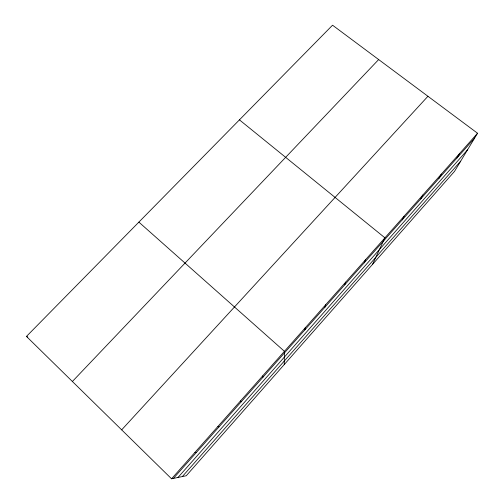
<?xml version="1.0" encoding="UTF-8"?>
<svg xmlns="http://www.w3.org/2000/svg" width="504" height="504" viewBox="0 0 504 504"><rect width="100%" height="100%" fill="white"/><g stroke="black" fill="none" stroke-linecap="round" stroke-linejoin="round"><path stroke-width="0.76" d="M284.237 364.568L284.439 351.32L138.871 222.119M304.863 329.874L305.216 327.852M324.973 307.15L325.647 304.781M344.755 284.798L345.731 282.095M364.216 262.804L365.495 259.781M372.431 264.506L384.93 237.831L239.438 119.864M402.211 219.87L404.05 216.235M420.758 198.916L422.869 194.991M439.016 178.29L441.384 174.082M456.983 157.979L459.604 153.5M477.546 133.245L454.532 171.354L186.253 475.745L171.555 478.8L26.454 336.42L332.546 25.2L477.546 133.245L171.555 478.8M182.36 476.551L460.694 161.148M173.407 478.416L474.68 137.989M178.007 477.458L467.529 149.833M121.672 429.855L427.934 96.277M72.381 381.49L378.661 59.566M194.947 452.378L196.403 452.428M217.923 426.428L218.988 426.907M26.454 336.42L27.796 337.044M240.49 400.945L241.183 401.833M262.66 375.915L262.987 377.194"/></g></svg>
